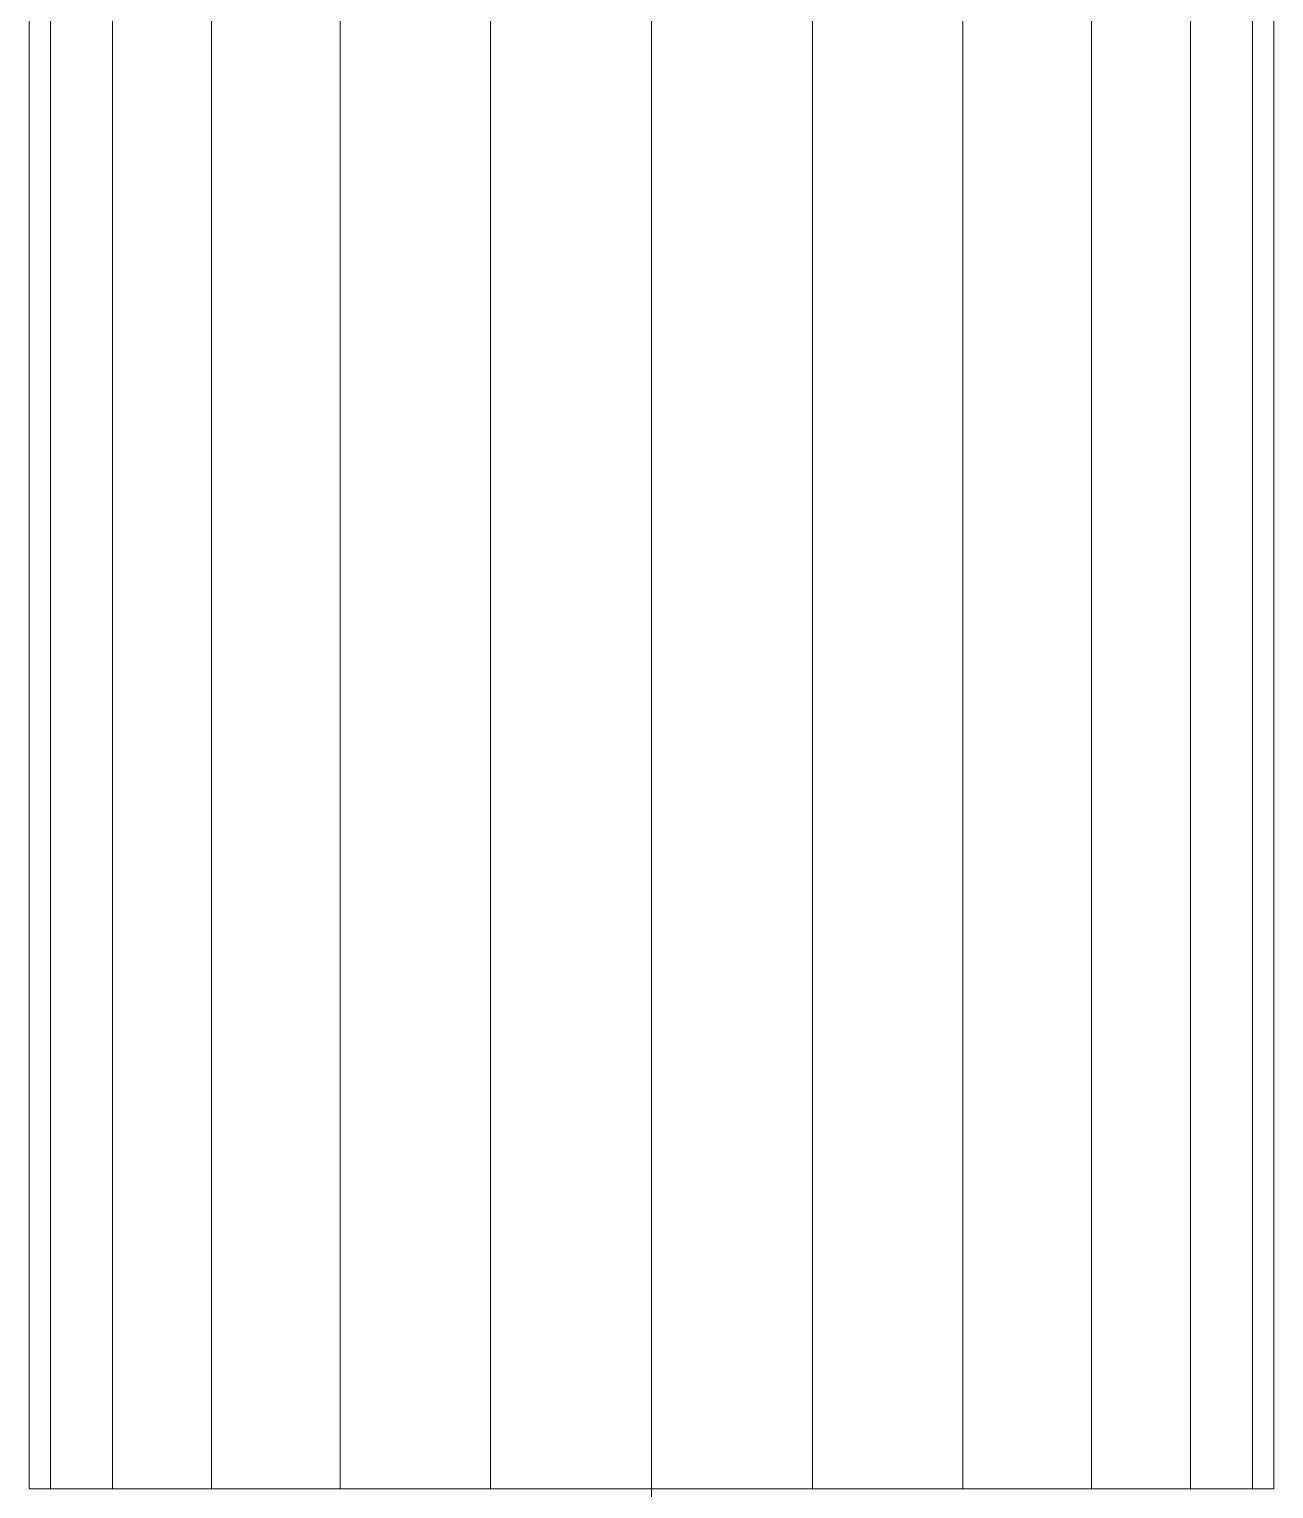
# Model space of a CAD drawing. Header units: inches. Extents: x -3325 to -59, y 5 to 733.
# Drawn here: x -177.437 to -174.562, y 300.853 to 304.225 of the extents above; entities that cross this region are included whole.
import ezdxf

# ---------------------------------------------------------------- set-up
doc = ezdxf.new("R2010")
doc.units = ezdxf.units.IN
doc.header["$MEASUREMENT"] = 0
doc.layers.add('P-PIPE', color=10, linetype='Continuous', lineweight=9)

msp = doc.modelspace()

# ---------------------------------------------------------------- linework, layer by layer
at = {"layer": 'P-PIPE', "color": 1}
for p in [(-176, 309.231, 1076), (-176, 309.231, 1076), (-176, 294.8692, 1076)]:
    msp.add_line(p, (-176, 300.8535, 1076), dxfattribs=at)

# ---------------------------------------------------------------- meshes
mesh = msp.add_polyface(dxfattribs=at)
corners = [(-176, 309.231, 1077.4375), (-176.3721, 309.231, 1077.3885), (-176.7188, 309.231, 1077.2449), (-177.0165, 309.231, 1077.0165), (-177.2449, 309.231, 1076.7188), (-177.3885, 309.231, 1076.372), (-177.4375, 309.231, 1076), (-177.4375, 300.8535, 1076), (-177.3885, 300.8535, 1076.372), (-177.2449, 300.8535, 1076.7188), (-177.0165, 300.8535, 1077.0165), (-176.7188, 300.8535, 1077.2449), (-176.3721, 300.8535, 1077.3885), (-176, 300.8535, 1077.4375)]
mesh.append_faces([[corners[k] for k in face] for face in [(7, 8, 5, 6)]], dxfattribs={"vtx1": -1, "color": 1})
mesh.append_faces([[corners[k] for k in face] for face in [(8, 9, 4, 5), (3, 4, 9, 10), (11, 12, 1, 2), (2, 3, 10, 11)]], dxfattribs={"vtx1": -1, "vtx3": -1, "color": 1})
mesh.append_faces([[corners[k] for k in face] for face in [(12, 13, 0, 1)]], dxfattribs={"vtx3": -1, "color": 1})
mesh = msp.add_polyface(dxfattribs=at)
corners = [(-177.4375, 309.231, 1076), (-177.3885, 309.231, 1075.628), (-177.2449, 309.231, 1075.2813), (-177.0165, 309.231, 1074.9836), (-176.7188, 309.231, 1074.7551), (-176.3721, 309.231, 1074.6115), (-176, 309.231, 1074.5625), (-176, 300.8535, 1074.5625), (-176.3721, 300.8535, 1074.6115), (-176.7188, 300.8535, 1074.7551), (-177.0165, 300.8535, 1074.9836), (-177.2449, 300.8535, 1075.2813), (-177.3885, 300.8535, 1075.628), (-177.4375, 300.8535, 1076)]
mesh.append_faces([[corners[k] for k in face] for face in [(7, 8, 5, 6)]], dxfattribs={"vtx1": -1, "color": 1})
mesh.append_faces([[corners[k] for k in face] for face in [(8, 9, 4, 5), (3, 4, 9, 10), (11, 12, 1, 2), (2, 3, 10, 11)]], dxfattribs={"vtx1": -1, "vtx3": -1, "color": 1})
mesh.append_faces([[corners[k] for k in face] for face in [(12, 13, 0, 1)]], dxfattribs={"vtx3": -1, "color": 1})
mesh = msp.add_polyface(dxfattribs=at)
corners = [(-174.5625, 309.231, 1076), (-174.6115, 309.231, 1076.372), (-174.7551, 309.231, 1076.7188), (-174.9835, 309.231, 1077.0165), (-175.2812, 309.231, 1077.2449), (-175.6279, 309.231, 1077.3885), (-176, 309.231, 1077.4375), (-176, 300.8535, 1077.4375), (-175.6279, 300.8535, 1077.3885), (-175.2812, 300.8535, 1077.2449), (-174.9835, 300.8535, 1077.0165), (-174.7551, 300.8535, 1076.7188), (-174.6115, 300.8535, 1076.372), (-174.5625, 300.8535, 1076)]
mesh.append_faces([[corners[k] for k in face] for face in [(7, 8, 5, 6)]], dxfattribs={"vtx1": -1, "color": 1})
mesh.append_faces([[corners[k] for k in face] for face in [(8, 9, 4, 5), (3, 4, 9, 10), (11, 12, 1, 2), (2, 3, 10, 11)]], dxfattribs={"vtx1": -1, "vtx3": -1, "color": 1})
mesh.append_faces([[corners[k] for k in face] for face in [(12, 13, 0, 1)]], dxfattribs={"vtx3": -1, "color": 1})
mesh = msp.add_polyface(dxfattribs=at)
corners = [(-176, 309.231, 1074.5625), (-175.6279, 309.231, 1074.6115), (-175.2812, 309.231, 1074.7551), (-174.9835, 309.231, 1074.9836), (-174.7551, 309.231, 1075.2813), (-174.6115, 309.231, 1075.628), (-174.5625, 309.231, 1076), (-174.5625, 300.8535, 1076), (-174.6115, 300.8535, 1075.628), (-174.7551, 300.8535, 1075.2813), (-174.9835, 300.8535, 1074.9836), (-175.2812, 300.8535, 1074.7551), (-175.6279, 300.8535, 1074.6115), (-176, 300.8535, 1074.5625)]
mesh.append_faces([[corners[k] for k in face] for face in [(7, 8, 5, 6)]], dxfattribs={"vtx1": -1, "color": 1})
mesh.append_faces([[corners[k] for k in face] for face in [(8, 9, 4, 5), (3, 4, 9, 10), (11, 12, 1, 2), (2, 3, 10, 11)]], dxfattribs={"vtx1": -1, "vtx3": -1, "color": 1})
mesh.append_faces([[corners[k] for k in face] for face in [(12, 13, 0, 1)]], dxfattribs={"vtx3": -1, "color": 1})
mesh = msp.add_polyface(dxfattribs=at)
corners = [(-177.4375, 300.8535, 1076), (-177.3885, 300.8535, 1075.628), (-177.2449, 300.8535, 1075.2813), (-177.0165, 300.8535, 1074.9836), (-176.7188, 300.8535, 1074.7551), (-176.3721, 300.8535, 1074.6115), (-176, 300.8535, 1074.5625), (-175.6279, 300.8535, 1074.6115), (-175.2812, 300.8535, 1074.7551), (-174.9835, 300.8535, 1074.9836), (-174.7551, 300.8535, 1075.2813), (-174.6115, 300.8535, 1075.628), (-174.5625, 300.8535, 1076), (-174.6115, 300.8535, 1076.372), (-174.7551, 300.8535, 1076.7188), (-174.9835, 300.8535, 1077.0165), (-175.2812, 300.8535, 1077.2449), (-175.6279, 300.8535, 1077.3885), (-176, 300.8535, 1077.4375), (-176.3721, 300.8535, 1077.3885), (-176.7188, 300.8535, 1077.2449), (-177.0165, 300.8535, 1077.0165), (-177.2449, 300.8535, 1076.7188), (-177.3885, 300.8535, 1076.372)]
mesh.append_faces([[corners[k] for k in face] for face in [(22, 19, 20, 21), (4, 2, 3), (7, 5, 6), (12, 10, 11)]], dxfattribs={"vtx0": -1, "color": 1})
mesh.append_faces([[corners[k] for k in face] for face in [(5, 22, 2, 4), (7, 10, 14)]], dxfattribs={"vtx0": -1, "vtx1": -1, "vtx2": -1, "color": 1})
mesh.append_faces([[corners[k] for k in face] for face in [(19, 22, 5, 17), (7, 14, 17, 5)]], dxfattribs={"vtx0": -1, "vtx1": -1, "vtx2": -1, "vtx3": -1, "color": 1})
mesh.append_faces([[corners[k] for k in face] for face in [(16, 17, 14, 15)]], dxfattribs={"vtx1": -1, "color": 1})
mesh.append_faces([[corners[k] for k in face] for face in [(17, 18, 19), (8, 9, 10, 7), (0, 1, 2)]], dxfattribs={"vtx2": -1, "color": 1})
mesh.append_faces([[corners[k] for k in face] for face in [(22, 23, 0, 2), (12, 13, 14, 10)]], dxfattribs={"vtx2": -1, "vtx3": -1, "color": 1})

doc.saveas('drawing.dxf')
